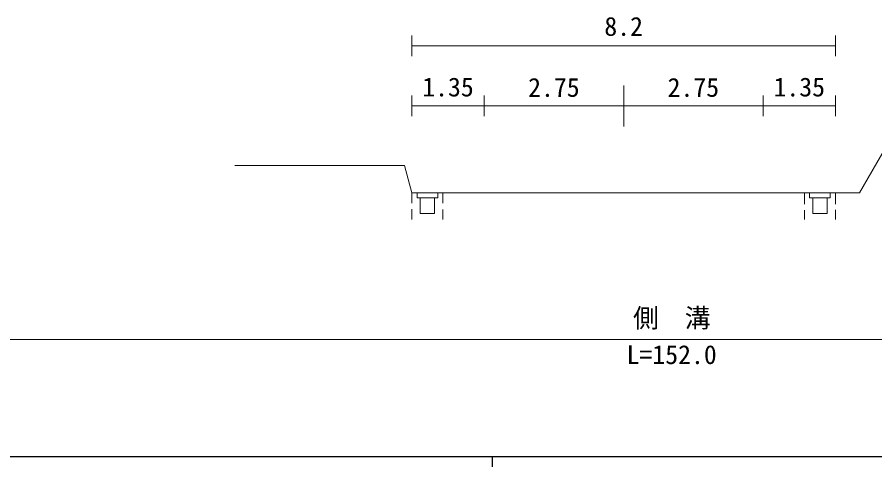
# Model space of a CAD drawing. Units: millimetres, scale not verified. Extents: x 40000 to 680000, y 20000 to 380000.
# Drawn here: x 222022 to 305037, y 204000 to 247566 of the extents above; entities that cross this region are included whole.
import ezdxf
from ezdxf.enums import TextEntityAlignment as Align

# ---------------------------------------------------------------- set-up
doc = ezdxf.new("R2010")
doc.units = ezdxf.units.MM
doc.header["$LTSCALE"] = 1000
for name, color, linetype, lineweight in [('M-STR-HTXT', 7, 'Continuous', 13), ('M-STR-STR3', 7, 'Continuous', 13), ('M-TTL-BAND', 7, 'Continuous', 25)]:
    doc.layers.add(name, color=color, linetype=linetype, lineweight=lineweight)
doc.styles.add('ＭＳ ゴシック', font='')
doc.styles.get('ＭＳ ゴシック').set_extended_font_data('MS Gothic')

msp = doc.modelspace()

# ---------------------------------------------------------------- linework, layer by layer
at = {"layer": 'M-STR-HTXT'}
for p, q in [((260228, 243778), (260228, 245778)), ((301228, 243778), (301228, 245778)), ((260228, 244778), (301228, 244778)), ((280728, 240959), (280728, 236959)), ((260228, 237959), (260228, 239959)), ((267228, 239959), (267228, 237959)), ((294228, 239959), (294228, 237959)), ((301228, 239959), (301228, 237959)), ((260228, 238959), (267228, 238959)), ((267228, 238959), (280728, 238959)), ((280728, 238959), (294228, 238959)), ((294228, 238959), (301228, 238959)), ((303548, 230555), (307412, 237248)), ((259524, 233181), (243094, 233181)), ((260228, 230555), (259524, 233181)), ((260228, 230555), (303548, 230555)), ((260228, 230555), (260228, 229540)), ((260728, 230555), (260728, 230055)), ((260728, 230055), (262728, 230055)), ((261028, 230055), (261028, 228555)), ((262428, 230055), (262428, 228555)), ((262728, 230555), (262728, 230055)), ((263228, 230555), (263228, 229540)), ((298228, 230555), (298228, 229452)), ((298728, 230555), (298728, 230055)), ((298728, 230055), (300728, 230055)), ((299028, 230055), (299028, 228555)), ((300428, 230055), (300428, 228555)), ((300728, 230555), (300728, 230055)), ((301228, 230555), (301228, 229432)), ((260228, 228954), (260228, 227955)), ((261028, 228555), (262428, 228555)), ((263228, 228934), (263228, 227955)), ((298228, 228877), (298228, 227955)), ((299028, 228555), (300428, 228555)), ((301228, 228887), (301228, 227955))]:
    msp.add_line(p, q, dxfattribs=at)
at = {"layer": 'M-STR-STR3'}
msp.add_line((210318, 216322), (360446, 216322), dxfattribs=at)
at = {"layer": 'M-TTL-BAND'}
for p, q in [((40000, 205000), (579000, 205000)), ((268000, 205000), (268000, 204000))]:
    msp.add_line(p, q, dxfattribs=at)

# ---------------------------------------------------------------- texts
at = {"layer": 'M-STR-HTXT', "style": 'ＭＳ ゴシック'}
for s, p in [('8.2', (278853, 246669)), ('1.35', (261228, 240798)), ('2.75', (271478, 240760)), ('2.75', (284978, 240760)), ('1.35', (295228, 240798))]:
    msp.add_text(s, height=1833, dxfattribs=at).set_placement(p, align=Align.MIDDLE_LEFT)
at = {"layer": 'M-STR-STR3', "style": 'ＭＳ ゴシック'}
for s, p in [('側\u3000溝', (281632, 216952)), ('L=152.0', (281007, 213405))]:
    msp.add_text(s, height=1833, dxfattribs=at).set_placement(p, align=Align.BOTTOM_LEFT)

doc.saveas('drawing.dxf')
